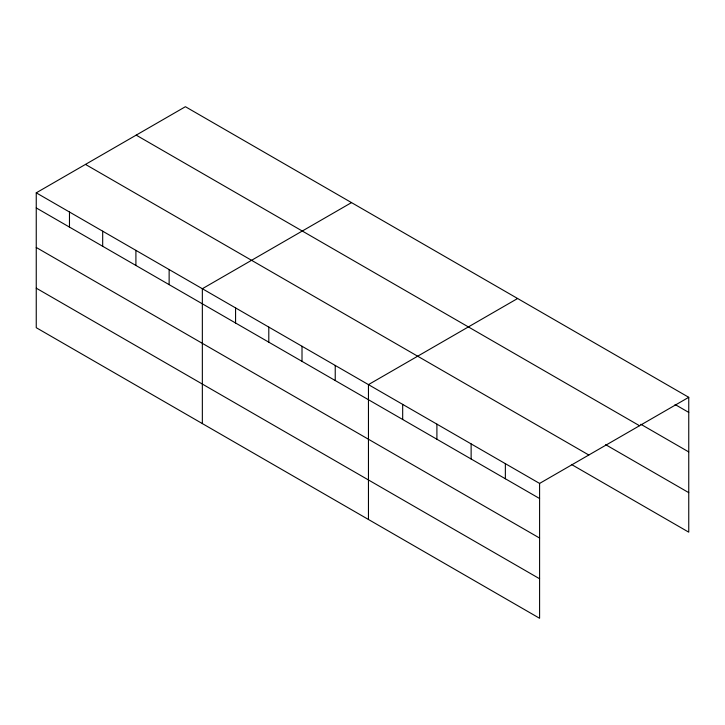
<?xml version="1.0" encoding="UTF-8"?>
<svg xmlns="http://www.w3.org/2000/svg" width="725" height="725" viewBox="0 0 725 725"><rect width="100%" height="100%" fill="white"/><g stroke="black" fill="none" stroke-linecap="round" stroke-linejoin="round"><path stroke-width="1.09" d="M36.25 192.832L539.59 483.43L539.59 618.289L36.25 327.691L36.25 192.832L185.41 106.711L688.75 397.309L688.75 532.168L571.4 464.417M351.516 202.61L202.347 288.722L202.347 423.59M517.614 298.501L368.454 384.622L368.454 519.49M539.59 483.43L688.75 397.309M675.057 404.505L688.75 412.407M640.837 424.261L688.75 451.929M136.191 135.131L639.522 425.729M605.629 444.661L688.75 492.647M85.477 164.412L588.809 455.01M36.25 207.921L539.59 498.528M36.25 247.452L539.59 538.05M36.25 288.169L539.59 578.768M505.361 463.665L505.361 478.763M471.132 443.908L471.132 459.007M436.903 424.143L436.903 439.241M402.683 404.387L402.683 419.485M335.231 365.445L335.231 380.543M302.008 346.26L302.008 361.358M268.794 327.084L268.794 342.182M235.571 307.907L235.571 323.006M169.133 269.546L169.133 284.644M135.91 250.37L135.91 265.468M102.687 231.184L102.687 246.282M69.473 212.008L69.473 227.106"/></g></svg>
